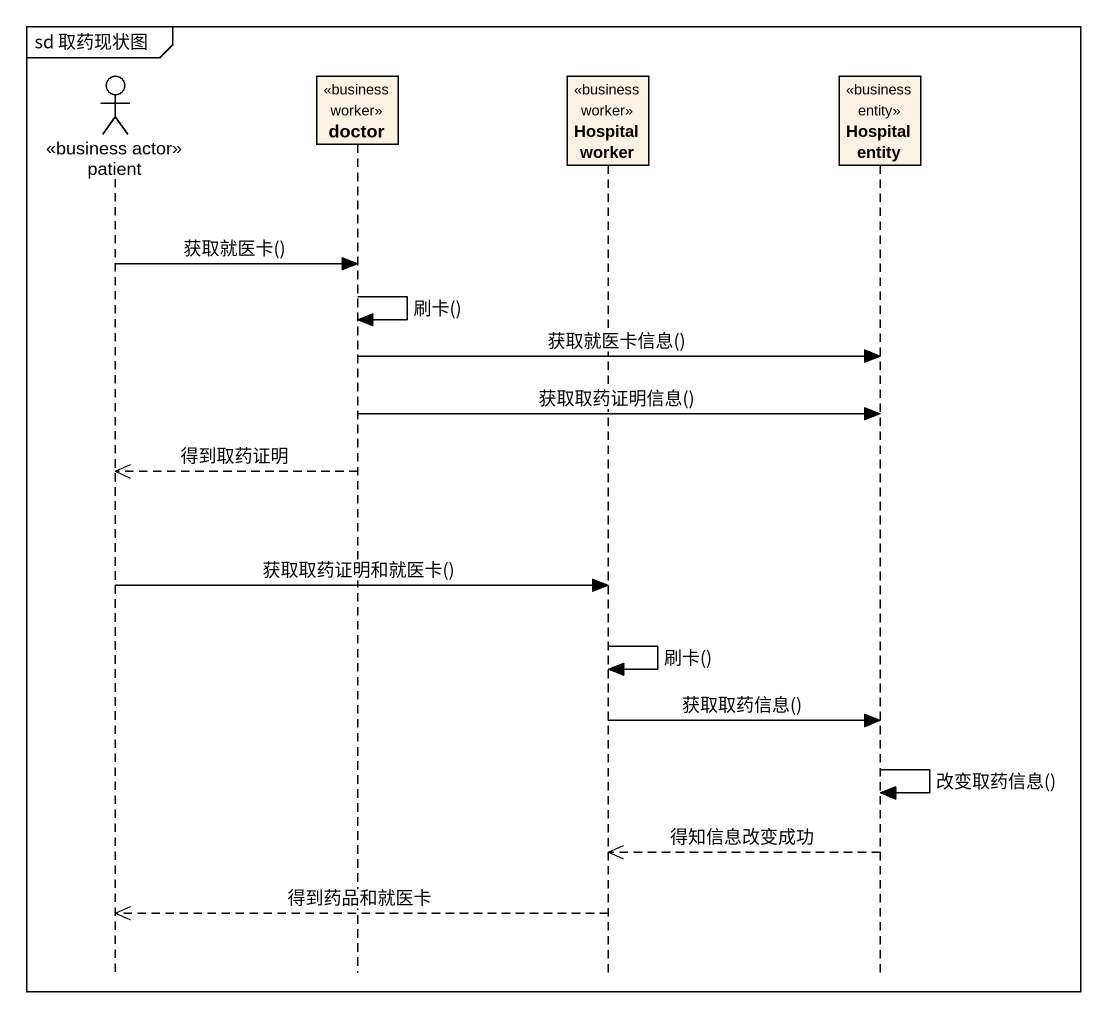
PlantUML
@startuml
mainframe sd 取药现状图
hide footbox
actor patient <<business actor>>
participant doctor <<business worker>>
participant "Hospital worker" as Hospital_worker <<business worker>>
participant "Hospital entity" as Hospital_entity <<business entity>>

patient -> doctor : 获取就医卡()
doctor -> doctor : 刷卡()
doctor -> Hospital_entity : 获取就医卡信息()
doctor -> Hospital_entity : 获取取药证明信息()
doctor -->> patient : 得到取药证明
patient -> Hospital_worker : 获取取药证明和就医卡()
Hospital_worker -> Hospital_worker : 刷卡()
Hospital_worker -> Hospital_entity : 获取取药信息()
Hospital_entity -> Hospital_entity : 改变取药信息()
Hospital_entity -->> Hospital_worker : 得知信息改变成功
Hospital_worker -->> patient : 得到药品和就医卡
@enduml
